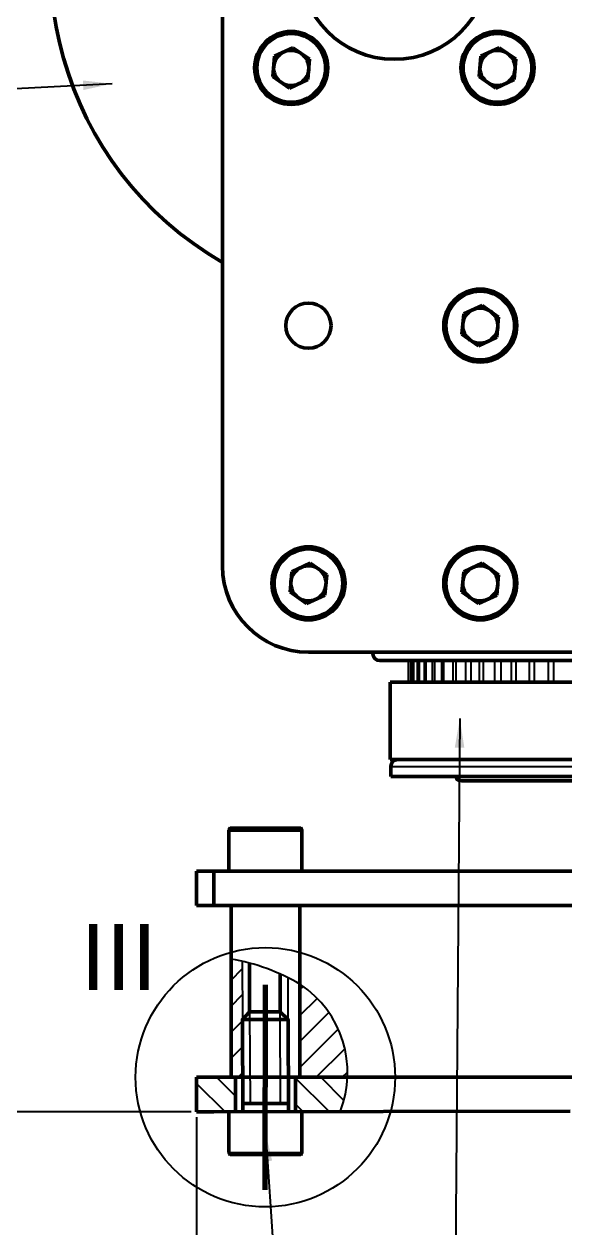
# Model space of a CAD drawing. Header units: millimetres. Extents: x -253 to 12701, y 1223 to 2077.
# Drawn here: x -136 to -74.4, y 1757.7 to 1894.7 of the extents above; entities that cross this region are included whole.
import ezdxf

# ---------------------------------------------------------------- set-up
doc = ezdxf.new("R2010")
doc.units = ezdxf.units.MM
doc.linetypes.add('ACAD_ISO02W100', pattern=[15, 12, -3])
doc.linetypes.add('CENTER', pattern=[50.8, 31.75, -6.35, 6.35, -6.35])
for name, color, linetype, lineweight in [('0.7mm', 7, 'Continuous', 70), ('NET DAM', 7, 'Continuous', 50), ('Net Duc', 7, 'ACAD_ISO02W100', 70), ('NET MANH', 10, 'Continuous', 25)]:
    doc.layers.add(name, color=color, linetype=linetype, lineweight=lineweight)
doc.styles.get("Standard").update_dxf_attribs({"font": 'arial.ttf'})
doc.dimstyles.new('ISO-25', dxfattribs={"dimtxt": 2.5, "dimasz": 5, "dimexe": 1.25, "dimexo": 0.625, "dimtad": 2, "dimdec": 0, "dimtxsty": 'Standard', "dimcen": 2.5, "dimadec": 0, "dimazin": 0, "dimtfac": 1, "dimtdec": 0, "dimtmove": 0, "dimatfit": 3, "dimfxl": 1, "dimarcsym": 0})
doc.dimstyles.new('SLDDIMSTYLE0', dxfattribs={"dimtxt": 0.18, "dimasz": 3.302, "dimexe": 0, "dimexo": 0.0625, "dimgap": 0, "dimtad": 0, "dimtih": 1, "dimtoh": 1, "dimdec": 0, "dimrnd": 1e-09, "dimzin": 0, "dimdsep": 46, "dimtxsty": 'Standard', "dimsah": 1, "dimcen": 0.09, "dimadec": 0, "dimazin": 0, "dimtfac": 3.302, "dimtdec": 0, "dimtofl": 0, "dimtmove": 0, "dimatfit": 3, "dimfxl": 1, "dimfrac": 2, "dimtolj": 1, "dimtzin": 0, "dimarcsym": 0})

# ---------------------------------------------------------------- blocks, each defined once
blk = doc.blocks.new('*D139')
at = {"layer": 'Defpoints', "color": 0, "transparency": 16777216}
for p in [(-208.85, 1981.71), (-111.48, 1981.71), (-116.34, 1770.94)]:
    blk.add_point(p, dxfattribs=at)
at = {"layer": 'NET MANH', "color": 0, "lineweight": -2, "transparency": 16777216}
for p, q in [((-112.1, 1981.71), (-210.1, 1981.71)), ((-208.85, 1775.94), (-208.85, 1976.71)), ((-116.96, 1770.94), (-210.1, 1770.94))]:
    blk.add_line(p, q, dxfattribs=at)
at = {"layer": 'NET MANH', "color": 0, "transparency": 16777216}
for points in [[(-209.68, 1976.71), (-208.02, 1976.71), (-208.85, 1981.71)], [(-209.68, 1775.94), (-208.02, 1775.94), (-208.85, 1770.94)]]:
    blk.add_solid(points, dxfattribs=at)
at = {"layer": 'NET MANH', "color": 0, "transparency": 16777216, "insert": (-211.97, 1878.87), "char_height": 2.5, "attachment_point": 5, "rotation": 90}
blk.add_mtext('{\\fTCVN 7284|b0|i0|c0|p34;\\H2x;210}', dxfattribs=at)
blk = doc.blocks.new('*D156')
at = {"layer": 'Defpoints', "color": 0, "transparency": 16777216}
for p in [(-116.34, 1770.94), (125.18, 1770.94), (125.18, 1698.68)]:
    blk.add_point(p, dxfattribs=at)
at = {"layer": 'NET MANH', "color": 0, "lineweight": -2, "transparency": 16777216}
for p, q in [((-116.34, 1770.32), (-116.34, 1697.43)), ((125.18, 1770.32), (125.18, 1697.43)), ((-111.34, 1698.68), (120.18, 1698.68))]:
    blk.add_line(p, q, dxfattribs=at)
at = {"layer": 'NET MANH', "color": 0, "transparency": 16777216}
for points in [[(-111.34, 1699.51), (-111.34, 1697.84), (-116.34, 1698.68)], [(120.18, 1699.51), (120.18, 1697.84), (125.18, 1698.68)]]:
    blk.add_solid(points, dxfattribs=at)
at = {"layer": 'NET MANH', "color": 0, "transparency": 16777216, "insert": (4.42, 1696.3), "char_height": 2.5, "attachment_point": 5}
blk.add_mtext('{\\fTCVN 7284|b0|i0|c0|p34;\\H1.4x;240}', dxfattribs=at)

msp = doc.modelspace()

# ---------------------------------------------------------------- hatches: boundary and pattern name
at = {"layer": 'NET MANH', "transparency": 33554687}
h = msp.add_hatch(dxfattribs=at)
h.set_pattern_fill('ANSI31', color=256, scale=0.66)
h.set_pattern_definition([(45, (-4147.632, -672.724), (-1.4817423, 1.4817423), [])])
h.paths.add_polyline_path([(-111.14, 1781.44), (-111.15, 1788.05, 0.014097), (-112.42, 1788.31), (-112.42, 1774.86), (-111.11, 1774.86)])
h.paths.add_polyline_path([(-104.53, 1785.41, 0.000842), (-104.6, 1785.45), (-104.6, 1774.86), (-99.18, 1774.86, 0.260766)])
h = msp.add_hatch(dxfattribs=at)
h.set_pattern_fill('ANSI31', color=256, scale=0.66, angle=90)
h.set_pattern_definition([(135, (-4147.632, -672.724), (-1.4817423, -1.4817423), [])])
h.paths.add_polyline_path([(-105.09, 1774.86), (-105.09, 1770.96), (-100, 1770.96, 0.082737), (-99.18, 1774.86)])
h.paths.add_polyline_path([(-116.34, 1770.94), (-111.91, 1770.95), (-111.91, 1774.86), (-116.34, 1774.86)])

# ---------------------------------------------------------------- linework, layer by layer
at = {"layer": 'NET DAM', "color": 7}
for p, q in [((-113.4, 1919.08), (-113.4, 1833.03)), ((-107.67, 1888.77), (-107.47, 1891.07)), ((-105.38, 1892.04), (-107.47, 1891.07)), ((-105.38, 1892.04), (-103.49, 1890.72)), ((-84.2, 1888.77), (-84, 1891.07)), ((-81.91, 1892.04), (-84, 1891.07)), ((-81.91, 1892.04), (-80.02, 1890.72)), ((-103.49, 1890.72), (-103.69, 1888.42)), ((-80.02, 1890.72), (-80.23, 1888.42)), ((-107.67, 1888.77), (-105.78, 1887.45)), ((-105.78, 1887.45), (-103.69, 1888.42)), ((-84.2, 1888.77), (-82.32, 1887.45)), ((-82.32, 1887.45), (-80.23, 1888.42)), ((-83.87, 1862.71), (-85.96, 1861.74)), ((-83.87, 1862.71), (-81.98, 1861.38)), ((-86.16, 1859.44), (-85.96, 1861.74)), ((-81.98, 1861.38), (-82.18, 1859.09)), ((-86.16, 1859.44), (-84.27, 1858.11)), ((-84.27, 1858.11), (-82.18, 1859.09)), ((-103.42, 1833.37), (-105.51, 1832.4)), ((-103.42, 1833.37), (-101.53, 1832.05)), ((-83.87, 1833.37), (-85.96, 1832.4)), ((-83.87, 1833.37), (-81.98, 1832.05)), ((-105.71, 1830.11), (-105.51, 1832.4)), ((-101.53, 1832.05), (-101.74, 1829.75)), ((-86.16, 1830.11), (-85.96, 1832.4)), ((-81.98, 1832.05), (-82.18, 1829.75)), ((-105.71, 1830.11), (-103.83, 1828.78)), ((-103.83, 1828.78), (-101.74, 1829.75)), ((-86.16, 1830.11), (-84.27, 1828.78)), ((-84.27, 1828.78), (-82.18, 1829.75)), ((-103.62, 1823.26), (-62.75, 1823.26)), ((-96.29, 1823.26), (-96.29, 1823.06)), ((-95.51, 1822.28), (-68.49, 1822.28)), ((-94.34, 1819.83), (-94.34, 1811.03)), ((-94.34, 1819.83), (-67.67, 1819.83)), ((-94.34, 1811.03), (-66.42, 1811.03)), ((-94.24, 1809.08), (-94.24, 1810.25)), ((-86.17, 1808.59), (-77.22, 1808.59)), ((-77.22, 1808.59), (-68.28, 1808.59)), ((-112.42, 1803.21), (-108.51, 1803.21)), ((-108.51, 1803.21), (-104.6, 1803.21)), ((-112.67, 1802.97), (-112.67, 1798.32)), ((-104.36, 1798.32), (-104.36, 1802.97)), ((-116.34, 1794.41), (-116.34, 1798.32)), ((-116.34, 1798.32), (-114.38, 1798.32)), ((-114.38, 1798.32), (-114.38, 1794.41)), ((-114.38, 1794.41), (-116.34, 1794.41)), ((-112.42, 1794.41), (-112.42, 1774.86)), ((-104.6, 1774.86), (-104.6, 1794.41)), ((-116.34, 1774.86), (-72.38, 1774.87)), ((-116.34, 1770.94), (-116.34, 1774.86)), ((-116.34, 1774.86), (-114.38, 1774.86)), ((-116.34, 1770.94), (-116.34, 1774.86)), ((-73.83, 1770.99), (-116.34, 1770.94)), ((-114.38, 1770.94), (-116.34, 1770.94)), ((-112.67, 1770.94), (-112.67, 1766.3)), ((-112.67, 1770.94), (-112.67, 1766.3)), ((-104.36, 1766.3), (-104.36, 1770.94)), ((-104.36, 1766.3), (-104.36, 1770.94)), ((-104.6, 1766.06), (-112.42, 1766.06)), ((-104.6, 1766.06), (-112.42, 1766.06))]:
    msp.add_line(p, q, dxfattribs=at)
at = {"layer": 'NET DAM'}
for p, q in [((-94.24, 1809.08), (-62.75, 1809.08)), ((-114.38, 1798.32), (-64.95, 1798.32)), ((-114.38, 1794.41), (-64.95, 1794.41)), ((-110.32, 1782.28), (-110.31, 1787.84)), ((-106.83, 1786.61), (-106.84, 1782.29)), ((-110.31, 1782.29), (-111.13, 1781.44)), ((-106.84, 1782.29), (-110.31, 1782.29)), ((-106.84, 1781.44), (-110.31, 1781.44)), ((-105.94, 1781.44), (-106.84, 1782.29)), ((-111.91, 1770.94), (-111.91, 1774.86)), ((-105.09, 1770.94), (-105.09, 1774.86)), ((-105.9, 1771.87), (-111.09, 1771.87))]:
    msp.add_line(p, q, dxfattribs=at)
at = {"layer": 'NET DAM', "color": 8}
for p, q in [((-108.51, 1802.97), (-112.67, 1802.97)), ((-104.36, 1802.97), (-108.51, 1802.97))]:
    msp.add_line(p, q, dxfattribs=at)
at = {"layer": 'NET DAM'}
msp.add_lwpolyline([(-105.9, 1770.94), (-105.94, 1781.44), (-111.14, 1781.44), (-111.09, 1770.94)], dxfattribs=at)
at = {"layer": 'NET DAM', "color": 7}
for centre, radius in [((-93.85, 1901.48), 10.76), ((-105.58, 1889.74), 4.16), ((-105.58, 1889.74), 3.91), ((-82.11, 1889.74), 4.16), ((-82.11, 1889.74), 3.91), ((-84.07, 1860.41), 4.16), ((-84.07, 1860.41), 3.91), ((-103.62, 1860.41), 2.57), ((-103.62, 1831.08), 4.16), ((-103.62, 1831.08), 3.91), ((-84.07, 1831.08), 4.16), ((-84.07, 1831.08), 3.91)]:
    msp.add_circle(centre, radius, dxfattribs=at)
for centre, radius, start, end in [((-93.85, 1901.48), 39.11, 63.1879, 240), ((-105.58, 1889.74), 2, 114.9362, 174.9362), ((-105.58, 1889.74), 2, 54.9362, 114.9362), ((-105.58, 1889.74), 2, 354.9362, 54.9362), ((-82.11, 1889.74), 2, 114.9362, 174.9362), ((-82.11, 1889.74), 2, 54.9362, 114.9362), ((-82.11, 1889.74), 2, 354.9362, 54.9362), ((-105.58, 1889.74), 2, 174.9362, 234.9362), ((-105.58, 1889.74), 2, 294.9362, 354.9362), ((-82.11, 1889.74), 2, 174.9362, 234.9362), ((-82.11, 1889.74), 2, 294.9362, 354.9362), ((-105.58, 1889.74), 2, 234.9362, 294.9362), ((-82.11, 1889.74), 2, 234.9362, 294.9362), ((-84.07, 1860.41), 2, 114.9362, 174.9362), ((-84.07, 1860.41), 2, 54.9362, 114.9362), ((-84.07, 1860.41), 2, 354.9362, 54.9362), ((-84.07, 1860.41), 2, 174.9362, 234.9362), ((-84.07, 1860.41), 2, 294.9362, 354.9362), ((-84.07, 1860.41), 2, 234.9362, 294.9362), ((-103.62, 1833.03), 9.78, 180, 270), ((-103.62, 1831.08), 2, 114.9362, 174.9362), ((-103.62, 1831.08), 2, 54.9362, 114.9362), ((-103.62, 1831.08), 2, 354.9362, 54.9362), ((-84.07, 1831.08), 2, 114.9362, 174.9362), ((-84.07, 1831.08), 2, 54.9362, 114.9362), ((-84.07, 1831.08), 2, 354.9362, 54.9362), ((-103.62, 1831.08), 2, 174.9362, 234.9362), ((-103.62, 1831.08), 2, 294.9362, 354.9362), ((-84.07, 1831.08), 2, 174.9362, 234.9362), ((-84.07, 1831.08), 2, 294.9362, 354.9362), ((-103.62, 1831.08), 2, 234.9362, 294.9362), ((-84.07, 1831.08), 2, 234.9362, 294.9362), ((-95.51, 1823.06), 0.782, 180, 270), ((-93.46, 1810.25), 0.782, 90, 180), ((-86.17, 1809.37), 0.782, 202.0243, 270), ((-112.42, 1802.97), 0.244, 90, 180), ((-104.6, 1802.97), 0.244, 0, 90), ((-112.42, 1766.3), 0.244, 180, 270), ((-112.42, 1766.3), 0.244, 180, 270), ((-104.6, 1766.3), 0.244, 270, 0), ((-104.6, 1766.3), 0.244, 270, 0)]:
    msp.add_arc(centre, radius, start, end, dxfattribs=at)
at = {"layer": 'Net Duc', "linetype": 'CENTER'}
msp.add_line((-108.53, 1762.05), (-108.52, 1785.37), dxfattribs=at)
at = {"layer": 'NET MANH'}
for p, q in [((-92.27, 1822.28), (-92.27, 1819.83)), ((-92.02, 1822.28), (-92.02, 1819.83)), ((-91.98, 1822.28), (-91.98, 1819.83)), ((-91.75, 1822.28), (-91.75, 1819.83)), ((-91.64, 1819.83), (-91.64, 1822.28)), ((-91.24, 1822.28), (-91.24, 1819.83)), ((-91.02, 1822.28), (-91.02, 1819.83)), ((-90.47, 1822.28), (-90.47, 1819.83)), ((-90.25, 1822.28), (-90.25, 1819.83)), ((-89.56, 1822.28), (-89.56, 1819.83)), ((-89.55, 1822.28), (-89.55, 1819.83)), ((-89.29, 1822.28), (-89.29, 1819.83)), ((-88.48, 1822.28), (-88.48, 1819.83)), ((-88.2, 1819.83), (-88.2, 1822.28)), ((-87.19, 1822.28), (-87.19, 1819.83)), ((-86.84, 1822.28), (-86.84, 1819.83)), ((-85.76, 1822.28), (-85.76, 1819.83)), ((-85.16, 1822.28), (-85.16, 1819.83)), ((-84.19, 1822.28), (-84.19, 1819.83)), ((-83.74, 1822.28), (-83.74, 1819.83)), ((-82.45, 1822.28), (-82.45, 1819.83)), ((-81.74, 1822.28), (-81.74, 1819.83)), ((-80.55, 1822.28), (-80.55, 1819.83)), ((-80.01, 1822.28), (-80.01, 1819.83)), ((-78.52, 1822.28), (-78.52, 1819.83)), ((-77.94, 1822.28), (-77.94, 1819.83)), ((-76.35, 1822.28), (-76.35, 1819.83)), ((-75.74, 1822.28), (-75.74, 1819.83)), ((-94.24, 1810.25), (-66.24, 1810.25)), ((-111.15, 1788.05), (-111.14, 1781.44)), ((-105.94, 1781.43), (-105.91, 1786.17)), ((-110.32, 1782.28), (-110.27, 1771.87)), ((-106.8, 1771.87), (-106.84, 1782.29)), ((-112.67, 1766.3), (-104.36, 1766.3))]:
    msp.add_line(p, q, dxfattribs=at)
msp.add_circle((-108.52, 1774.86), 14.76, dxfattribs=at)
for centre, radius, start, end in [((-116.31, 1765.5), 23.14, 59.4078, 80.3316), ((-111.29, 1775.36), 12.12, 338.6004, 56.1095)]:
    msp.add_arc(centre, radius, start, end, dxfattribs=at)

# ---------------------------------------------------------------- texts
at = {"layer": '0.7mm', "insert": (-137.07, 1792.3), "char_height": 7.5, "attachment_point": 1}
msp.add_mtext_dynamic_manual_height_columns('\\pxi-3,l4,t4;III', width=79.0274, gutter_width=17.5, heights=[0], dxfattribs=at)

# ---------------------------------------------------------------- dimensions: what is measured, and where the dimension line sits
at = {"layer": 'NET MANH'}
dim = msp.add_linear_dim(base=(-208.85, 1981.71), p1=(-116.34, 1770.94), p2=(-111.48, 1981.71), angle=90, text='{\\fTCVN 7284|b0|i0|c0|p34;\\H2x;210}', dimstyle='ISO-25', dxfattribs=at)
dim.commit()
dim.dimension.update_dxf_attribs({"geometry": '*D139', "text_midpoint": (-208.85, 1878.87), "dimtype": 160})
dim = msp.add_linear_dim(base=(125.18, 1698.68), p1=(-116.34, 1770.94), p2=(125.18, 1770.94), text='{\\fTCVN 7284|b0|i0|c0|p34;\\H1.4x;240}', dimstyle='ISO-25', dxfattribs=at)
dim.commit()
dim.dimension.update_dxf_attribs({"geometry": '*D156', "text_midpoint": (4.42, 1696.3)})

# ---------------------------------------------------------------- leaders
for points in [[(-125.96, 1887.94), (-186.15, 1884.8)], [(-86.4, 1815.68), (-87.11, 1729.27)], [(-108.51, 1768.62), (-105.88, 1729.27)]]:
    msp.add_leader(points, dimstyle='SLDDIMSTYLE0', dxfattribs=at)

doc.saveas('drawing.dxf')
